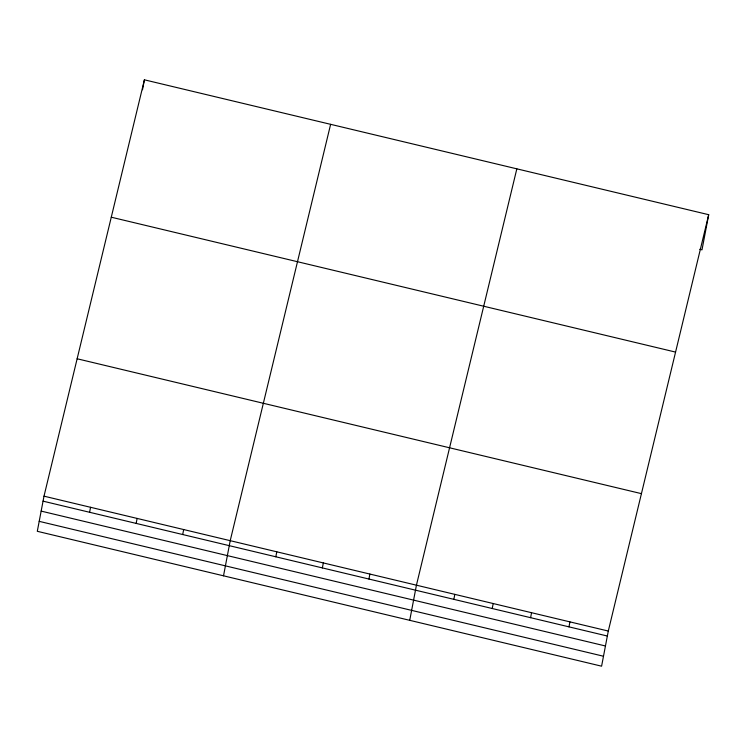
<?xml version="1.0" encoding="UTF-8"?>
<svg xmlns="http://www.w3.org/2000/svg" width="746" height="746" viewBox="0 0 746 746"><rect width="100%" height="100%" fill="white"/><g stroke="black" fill="none" stroke-linecap="round" stroke-linejoin="round"><path stroke-width="1.12" d="M44.005 496.165L37.3 531.301L601.593 666.187L608.298 631.051L708.7 214.699L144.407 79.813L44.005 496.165L608.298 631.051M142.505 89.772L144.407 79.813M89.604 512.278L90.555 507.289M136.164 523.403L137.115 518.423M182.714 534.537L183.665 529.548M223.52 575.819L230.216 540.673L330.627 124.321M275.824 556.786L276.775 551.807M322.375 567.92L323.326 562.932M368.934 579.045L369.885 574.056M409.731 620.327L416.436 585.19L516.838 168.838M453.857 599.346L454.808 594.357M492.229 608.522L493.181 603.533M530.602 617.688L531.553 612.699M568.974 626.864L569.925 621.875M708.7 214.699L701.995 249.835L699.739 249.295M111.275 217.207L675.568 352.093M77.136 358.77L641.429 493.647M43.054 501.153L607.347 636.03M41.151 511.103L605.444 645.98M39.202 521.351L603.486 656.238"/></g></svg>
